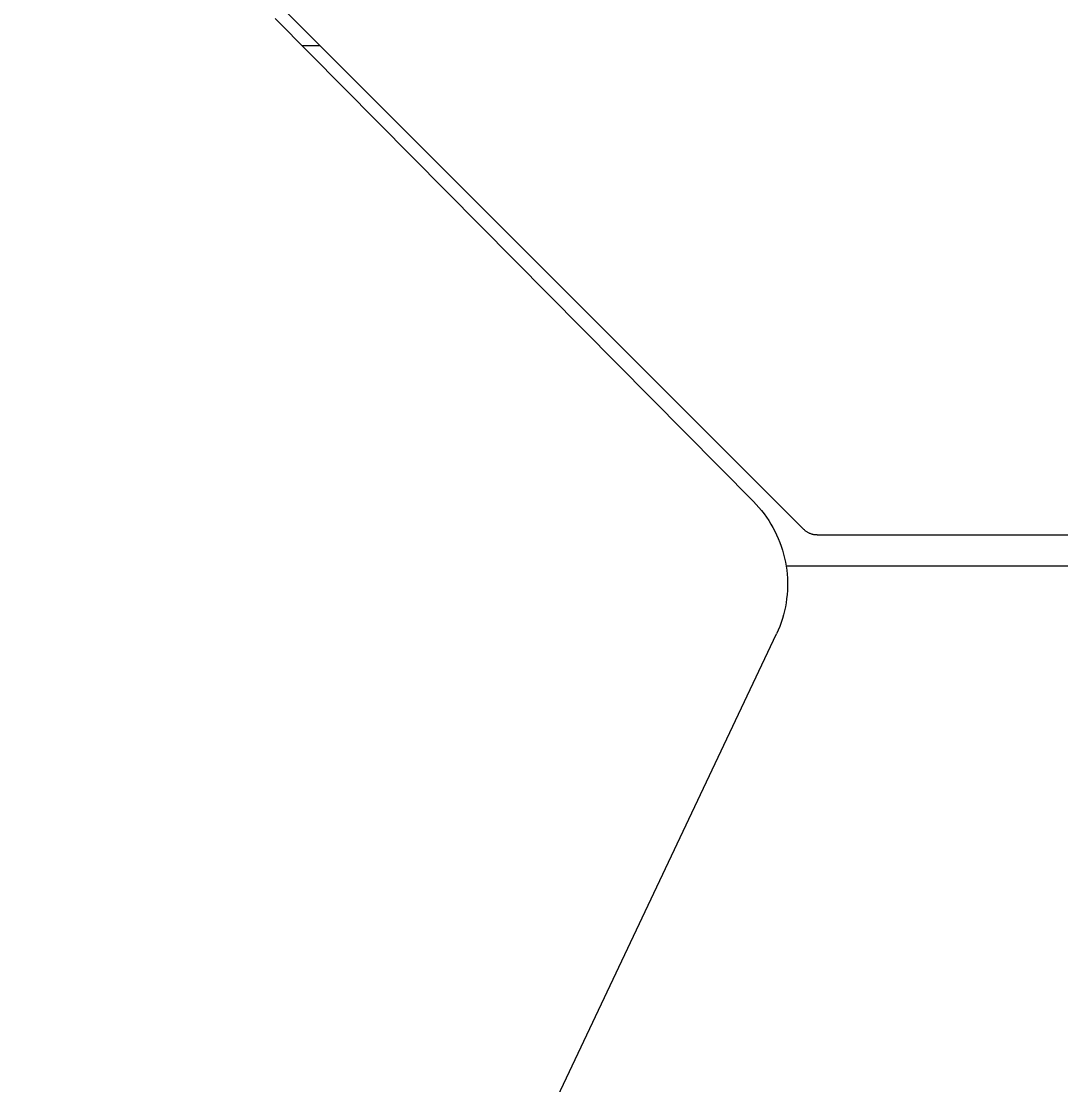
# Model space of a CAD drawing. Header units: inches. Extents: x -10 to 196, y -2 to 124.
# Drawn here: x 7.53 to 16.33, y 103.62 to 112.63 of the extents above; entities that cross this region are included whole.
import ezdxf

# ---------------------------------------------------------------- set-up
doc = ezdxf.new("R2010")
doc.units = ezdxf.units.IN
doc.layers.add('ZANO_R', color=7, linetype='Continuous', lineweight=0)
doc.layers.add('ZANO_W', color=1, linetype='Continuous', lineweight=0)
doc.styles.get("Standard").update_dxf_attribs({"font": 'arial.ttf'})
doc.dimstyles.new('amerykanie', dxfattribs={"dimtxt": 50, "dimasz": 50, "dimexe": 0.5, "dimexo": 0.5, "dimgap": 1, "dimtad": 1, "dimdec": 0, "dimzin": 0, "dimlunit": 5, "dimtxsty": 'Standard', "dimcen": 0.09, "dimclrd": 1, "dimclre": 1, "dimclrt": 1, "dimazin": 0, "dimtfac": 1, "dimtdec": 0, "dimtmove": 0, "dimatfit": 3, "dimfxl": 1, "dimtzin": 0, "dimarcsym": 1})

# ---------------------------------------------------------------- blocks, each defined once
blk = doc.blocks.new('*D384')
at = {"layer": 'ZANO_W', "color": 1, "lineweight": -2}
for p, q in [((20.4921, 123.7696), (-6.8121, 123.7696)), ((-6.3121, 122.7696), (-6.3121, 96.288)), ((3.6895, 95.288), (-6.8121, 95.288))]:
    blk.add_line(p, q, dxfattribs=at)
at = {"layer": 'ZANO_W', "color": 1}
for points in [[(-6.1455, 122.7696), (-6.4788, 122.7696), (-6.3121, 123.7696)], [(-6.4788, 96.288), (-6.1455, 96.288), (-6.3121, 95.288)]]:
    blk.add_solid(points, dxfattribs=at)
at = {"layer": 'ZANO_W', "color": 1, "insert": (-7.6524, 109.5288), "char_height": 1.625, "attachment_point": 5, "rotation": 90}
blk.add_mtext('28 1/2', dxfattribs=at)
blk = doc.blocks.new('*D387')
at = {"layer": 'ZANO_W', "color": 1, "lineweight": -2}
blk.add_arc((159.9897, 95.288), 5.9376, 93.97094, 170.33898, dxfattribs=at)
at = {"layer": 'ZANO_W', "color": 1}
for points in [[(159.576, 101.0448), (159.581, 101.3781), (160.5784, 101.1964)], [(153.9702, 96.2985), (154.3023, 96.2704), (154.052, 95.288)]]:
    blk.add_solid(points, dxfattribs=at)
at = {"layer": 'ZANO_W', "color": 1, "insert": (155.1052, 100.6833), "char_height": 1.625, "attachment_point": 5, "rotation": 42.15496}
blk.add_mtext("95%%d41'", dxfattribs=at)

msp = doc.modelspace()

# ---------------------------------------------------------------- linework, layer by layer
at = {"layer": 'ZANO_R'}
for p, q in [((14.15824, 108.32687), (9.7486, 112.73651)), ((13.73015, 108.56379), (9.67923, 112.65627)), ((9.91057, 112.42502), (9.90805, 112.42506)), ((10.06009, 112.42502), (9.90813, 112.42502)), ((13.73015, 108.56379), (13.75415, 108.53882)), ((13.75415, 108.53882), (13.77727, 108.51303)), ((13.77727, 108.51303), (13.79947, 108.48645)), ((13.79947, 108.48645), (13.82074, 108.45912)), ((13.82074, 108.45912), (13.84104, 108.43105)), ((13.84104, 108.43105), (13.86035, 108.4023)), ((13.86035, 108.4023), (13.87864, 108.3729)), ((13.87864, 108.3729), (13.89591, 108.34287)), ((13.89591, 108.34287), (13.91211, 108.31227)), ((13.91211, 108.31227), (13.92724, 108.28111)), ((14.16211, 108.32313), (14.15824, 108.32687)), ((14.1661, 108.31953), (14.16211, 108.32313)), ((14.17021, 108.31606), (14.1661, 108.31953)), ((14.17444, 108.31274), (14.17021, 108.31606)), ((14.17878, 108.30957), (14.17444, 108.31274)), ((14.18323, 108.30654), (14.17878, 108.30957)), ((14.18778, 108.30367), (14.18323, 108.30654)), ((14.19242, 108.30095), (14.18778, 108.30367)), ((14.19715, 108.2984), (14.19242, 108.30095)), ((14.20196, 108.296), (14.19715, 108.2984)), ((14.20686, 108.29378), (14.20196, 108.296)), ((13.92724, 108.28111), (13.94128, 108.24945)), ((13.94128, 108.24945), (13.95421, 108.21732)), ((13.95421, 108.21732), (13.966, 108.18476)), ((14.21183, 108.29172), (14.20686, 108.29378)), ((14.21686, 108.28983), (14.21183, 108.29172)), ((14.22196, 108.28812), (14.21686, 108.28983)), ((14.22711, 108.28658), (14.22196, 108.28812)), ((14.23232, 108.28522), (14.22711, 108.28658)), ((14.23756, 108.28403), (14.23232, 108.28522)), ((14.24284, 108.28303), (14.23756, 108.28403)), ((14.24816, 108.28221), (14.24284, 108.28303)), ((14.2535, 108.28157), (14.24816, 108.28221)), ((14.25886, 108.28111), (14.2535, 108.28157)), ((14.26423, 108.28083), (14.25886, 108.28111)), ((14.2696, 108.28074), (14.26423, 108.28083)), ((14.2696, 108.28074), (103.51321, 108.28074)), ((13.966, 108.18476), (13.97666, 108.15181)), ((13.97666, 108.15181), (13.98617, 108.1185)), ((13.98617, 108.1185), (13.99451, 108.08489)), ((13.99451, 108.08489), (14.00167, 108.051)), ((14.00167, 108.051), (14.00765, 108.01689)), ((14.00765, 108.01689), (14.01244, 107.98259)), ((103.76681, 108.01537), (14.00793, 108.01537)), ((14.01244, 107.98259), (14.01603, 107.94814)), ((14.01603, 107.94814), (14.01842, 107.91359)), ((14.01958, 107.84435), (14.01836, 107.80973)), ((14.01842, 107.91359), (14.0196, 107.87898)), ((14.0196, 107.87898), (14.01958, 107.84435)), ((14.01592, 107.77519), (14.01229, 107.74074)), ((14.01836, 107.80973), (14.01592, 107.77519)), ((14.00144, 107.67234), (13.99423, 107.63847)), ((14.00746, 107.70645), (14.00144, 107.67234)), ((14.01229, 107.74074), (14.00746, 107.70645)), ((13.98585, 107.60486), (13.97631, 107.57157)), ((13.99423, 107.63847), (13.98585, 107.60486)), ((13.95377, 107.50608), (13.94081, 107.47397)), ((13.96561, 107.53863), (13.95377, 107.50608)), ((13.97631, 107.57157), (13.96561, 107.53863)), ((8.20698, 95.35352), (13.92673, 107.44233)), ((13.94081, 107.47397), (13.92673, 107.44233))]:
    msp.add_line(p, q, dxfattribs=at)

# ---------------------------------------------------------------- dimensions: what is measured, and where the dimension line sits
at = {"layer": 'ZANO_W'}
dim = msp.add_linear_dim(base=(-6.31215, 95.28803), p1=(20.99207, 123.76955), p2=(4.18949, 95.28803), angle=90, dimstyle='amerykanie', override={"dimtxt": 1.625, "dimasz": 1, "dimgap": 0.5, "dimdec": 4, "dimaunit": 1, "dimadec": 1, "dimtdec": 4, "dimtmove": 1, "dimfrac": 2}, dxfattribs=at)
dim.commit()
dim.dimension.update_dxf_attribs({"geometry": '*D384', "text_midpoint": (-7.65236, 109.52879)})
dim = msp.add_angular_dim_2l(base=(157.36756, 100.61533), line1=((2.04347, 95.28803), (194.03215, 95.28803)), line2=((159.99227, 95.31398), (161.71743, 112.62819)), dimstyle='amerykanie', override={"dimtxt": 1.625, "dimasz": 1, "dimgap": 0.5, "dimdec": 4, "dimaunit": 1, "dimadec": 1, "dimtdec": 4, "dimtmove": 1, "dimfrac": 2}, dxfattribs=at)
dim.commit()
dim.dimension.update_dxf_attribs({"geometry": '*D387', "text_midpoint": (155.10523, 100.68335)})

doc.saveas('drawing.dxf')
